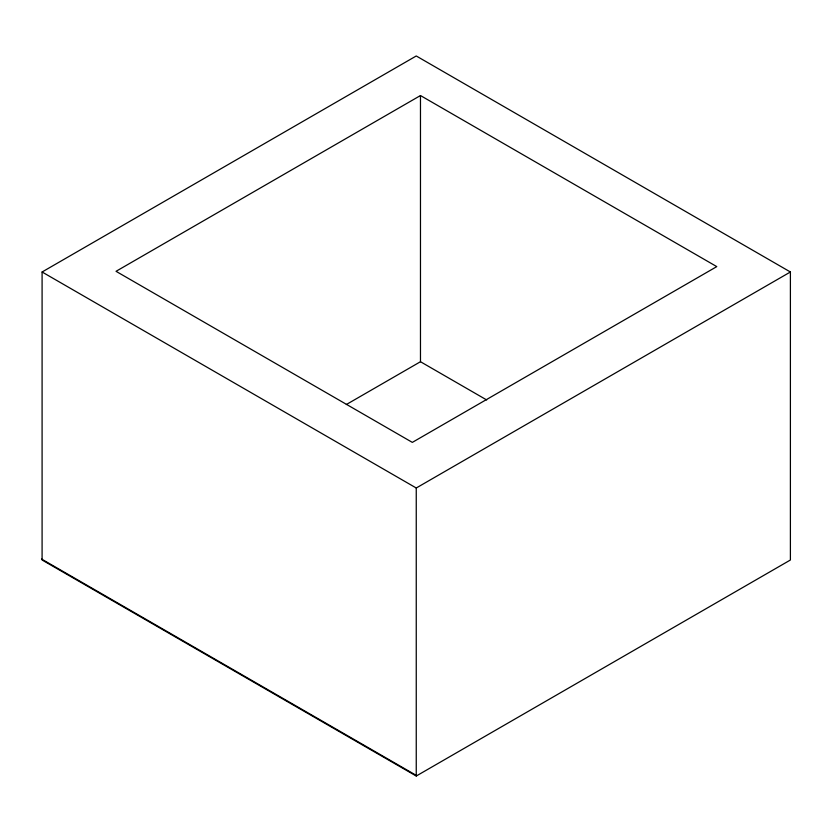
<?xml version="1.0" encoding="UTF-8"?>
<svg xmlns="http://www.w3.org/2000/svg" width="832" height="832" viewBox="0 0 832 832"><rect width="100%" height="100%" fill="white"/><g stroke="black" fill="none" stroke-linecap="round" stroke-linejoin="round"><path stroke-width="1.25" d="M42.089 271.991L416.25 55.973L790.4 271.991L790.4 560.009L416.25 776.027L42.089 560.009L42.089 271.991L416.25 487.999L790.4 271.991M420.472 95.545L116.033 271.315L412.329 442.385L716.778 266.614L420.472 95.545L420.472 361.722L346.33 404.529M420.472 361.722L486.689 399.953M41.6 559.052L415.75 775.07M416.25 487.999L416.25 776.027"/></g></svg>
